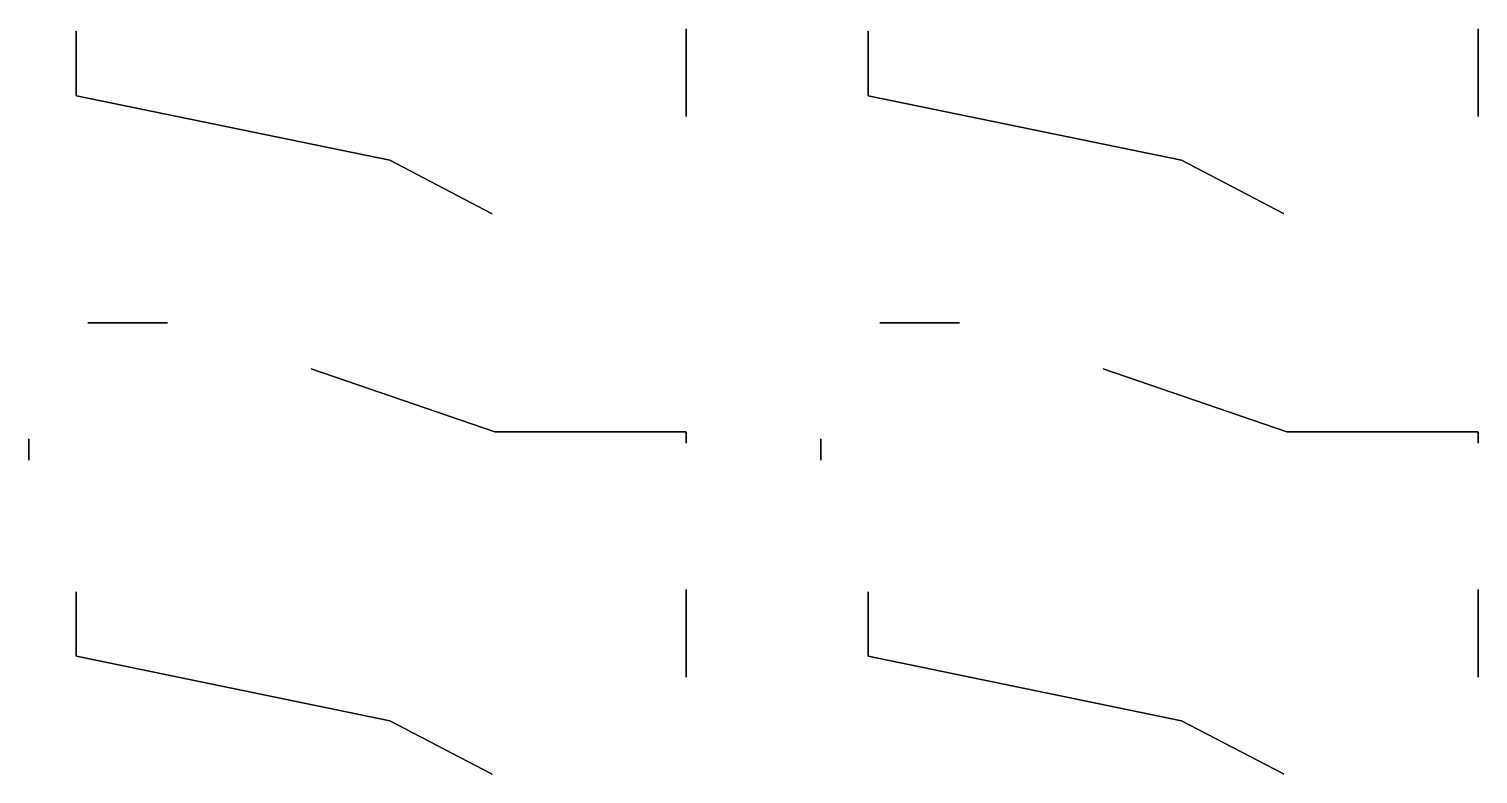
# Model space of a CAD drawing. Header units: millimetres. Extents: x -7.3 to 6.6, y -8.8 to 9.5.
# Drawn here: x -7.25 to -0.62, y 2.25 to 5.66 of the extents above; entities that cross this region are included whole.
import ezdxf

# ---------------------------------------------------------------- set-up
doc = ezdxf.new("R2010")
doc.units = ezdxf.units.MM
for name, color, linetype in [('000_rigid', 7, 'Continuous'), ('001_adhesive', 7, 'Continuous'), ('002_rigid', 7, 'Continuous'), ('003_adhesive', 7, 'Continuous'), ('004_flexible', 7, 'Continuous'), ('005_adhesive', 7, 'Continuous'), ('006_rigid', 7, 'Continuous'), ('007_adhesive', 7, 'Continuous'), ('008_rigid', 7, 'Continuous')]:
    doc.layers.add(name, color=color, linetype=linetype)

msp = doc.modelspace()

# ---------------------------------------------------------------- linework, layer by layer
at = {"layer": '000_rigid'}
for points in [[(-5.13, 4.817), (-5.132, 4.817), (-5.132, 4.817), (-5.1327, 4.8172), (-5.1327, 4.8172), (-5.5983, 5.061), (-5.5986, 5.0611), (-7.0329, 5.3565), (-7.0329, 5.3565), (-7.0329, 5.3565), (-7.034, 5.3579), (-7.034, 5.3579), (-7.034, 5.3579), (-7.034, 5.6518), (-7.034, 5.6518), (-7.034, 5.511), (-7.034, 5.3579), (-7.0329, 5.3565), (-5.5986, 5.0611), (-5.5983, 5.061), (-5.1327, 4.8172), (-5.132, 4.817), (-5.13, 4.8171)], [(-4.2415, 5.6623), (-4.2415, 5.2614), (-4.2415, 5.2614), (-4.2415, 5.3066), (-4.2415, 5.511), (-4.2415, 5.6623)], [(-1.505, 4.817), (-1.507, 4.817), (-1.507, 4.817), (-1.5077, 4.8172), (-1.5077, 4.8172), (-1.9733, 5.061), (-1.9736, 5.0611), (-3.4078, 5.3565), (-3.4078, 5.3565), (-3.4078, 5.3565), (-3.409, 5.3579), (-3.409, 5.3579), (-3.409, 5.3579), (-3.409, 5.6518), (-3.409, 5.6518), (-3.409, 5.511), (-3.409, 5.3579), (-3.4078, 5.3565), (-1.9736, 5.0611), (-1.9733, 5.061), (-1.5077, 4.8172), (-1.507, 4.817), (-1.505, 4.8171)], [(-0.6165, 5.6623), (-0.6165, 5.5474), (-0.6165, 5.511), (-0.6165, 5.2614), (-0.6165, 5.2614), (-0.6165, 5.3066), (-0.6165, 5.511), (-0.6165, 5.5474), (-0.6165, 5.6623)], [(-6.9803, 4.3171), (-6.6154, 4.3171), (-6.6154, 4.317), (-6.9803, 4.317)], [(-3.3553, 4.3171), (-2.9903, 4.3171), (-2.9903, 4.317), (-3.3553, 4.317)], [(-5.9575, 4.1053), (-5.1167, 3.8169), (-5.1163, 3.8169), (-4.2429, 3.8169), (-4.2429, 3.8169), (-4.2429, 3.8169), (-4.2415, 3.8154), (-4.2415, 3.8154), (-4.2415, 3.8154), (-4.2415, 3.7646), (-4.2415, 3.7646), (-4.2415, 3.8154), (-4.2429, 3.8168), (-5.1163, 3.8168), (-5.1167, 3.8169), (-5.9575, 4.1053)], [(-2.3325, 4.1053), (-1.4916, 3.8169), (-1.4913, 3.8169), (-0.6179, 3.8169), (-0.6179, 3.8169), (-0.6179, 3.8169), (-0.6165, 3.8154), (-0.6165, 3.8154), (-0.6165, 3.8154), (-0.6165, 3.7646), (-0.6165, 3.7646), (-0.6165, 3.8154), (-0.6179, 3.8168), (-1.4913, 3.8168), (-1.4916, 3.8169), (-2.3325, 4.1053)], [(-7.25, 3.6875), (-7.25, 3.7852), (-7.25, 3.7852), (-7.25, 3.6875)], [(-3.625, 3.6875), (-3.625, 3.7852), (-3.625, 3.7852), (-3.625, 3.6875)], [(-5.13, 2.25), (-5.132, 2.25), (-5.132, 2.25), (-5.1327, 2.2502), (-5.1327, 2.2502), (-5.5983, 2.494), (-5.5986, 2.4941), (-7.0329, 2.7894), (-7.0329, 2.7894), (-7.0329, 2.7894), (-7.034, 2.7908), (-7.034, 2.7908), (-7.034, 2.7909), (-7.034, 3.0847), (-7.034, 3.0847), (-7.034, 2.944), (-7.034, 2.7909), (-7.0329, 2.7894), (-5.5986, 2.4941), (-5.5983, 2.494), (-5.1327, 2.2502), (-5.132, 2.25), (-5.13, 2.25)], [(-4.2415, 3.0952), (-4.2415, 2.6943), (-4.2415, 2.6943), (-4.2415, 2.7396), (-4.2415, 2.944), (-4.2415, 3.0952)], [(-1.505, 2.25), (-1.507, 2.25), (-1.507, 2.25), (-1.5077, 2.2502), (-1.5077, 2.2502), (-1.9733, 2.494), (-1.9736, 2.4941), (-3.4078, 2.7894), (-3.4078, 2.7894), (-3.4078, 2.7894), (-3.409, 2.7908), (-3.409, 2.7908), (-3.409, 2.7909), (-3.409, 3.0847), (-3.409, 3.0847), (-3.409, 2.944), (-3.409, 2.7909), (-3.4078, 2.7894), (-1.9736, 2.4941), (-1.9733, 2.494), (-1.5077, 2.2502), (-1.507, 2.25), (-1.505, 2.25)], [(-0.6165, 3.0952), (-0.6165, 2.9803), (-0.6165, 2.944), (-0.6165, 2.6943), (-0.6165, 2.6943), (-0.6165, 2.7396), (-0.6165, 2.944), (-0.6165, 2.9803), (-0.6165, 3.0952)]]:
    msp.add_lwpolyline(points, close=True, dxfattribs=at)
at = {"layer": '001_adhesive'}
for points in [[(-5.13, 4.817), (-5.132, 4.817), (-5.132, 4.817), (-5.1327, 4.8172), (-5.1327, 4.8172), (-5.5983, 5.061), (-5.5986, 5.0611), (-7.0329, 5.3565), (-7.0329, 5.3565), (-7.0329, 5.3565), (-7.034, 5.3579), (-7.034, 5.3579), (-7.034, 5.3579), (-7.034, 5.6518), (-7.034, 5.6518), (-7.034, 5.511), (-7.034, 5.3579), (-7.0329, 5.3565), (-5.5986, 5.0611), (-5.5983, 5.061), (-5.1327, 4.8172), (-5.132, 4.817), (-5.13, 4.8171)], [(-4.2415, 5.6623), (-4.2415, 5.2614), (-4.2415, 5.2614), (-4.2415, 5.3066), (-4.2415, 5.511), (-4.2415, 5.6623)], [(-1.505, 4.817), (-1.507, 4.817), (-1.507, 4.817), (-1.5077, 4.8172), (-1.5077, 4.8172), (-1.9733, 5.061), (-1.9736, 5.0611), (-3.4078, 5.3565), (-3.4078, 5.3565), (-3.4078, 5.3565), (-3.409, 5.3579), (-3.409, 5.3579), (-3.409, 5.3579), (-3.409, 5.6518), (-3.409, 5.6518), (-3.409, 5.511), (-3.409, 5.3579), (-3.4078, 5.3565), (-1.9736, 5.0611), (-1.9733, 5.061), (-1.5077, 4.8172), (-1.507, 4.817), (-1.505, 4.8171)], [(-0.6165, 5.6623), (-0.6165, 5.5474), (-0.6165, 5.511), (-0.6165, 5.2614), (-0.6165, 5.2614), (-0.6165, 5.3066), (-0.6165, 5.511), (-0.6165, 5.5474), (-0.6165, 5.6623)], [(-6.9803, 4.3171), (-6.6154, 4.3171), (-6.6154, 4.317), (-6.9803, 4.317)], [(-3.3553, 4.3171), (-2.9903, 4.3171), (-2.9903, 4.317), (-3.3553, 4.317)], [(-5.9575, 4.1053), (-5.1167, 3.8169), (-5.1163, 3.8169), (-4.2429, 3.8169), (-4.2429, 3.8169), (-4.2429, 3.8169), (-4.2415, 3.8154), (-4.2415, 3.8154), (-4.2415, 3.8154), (-4.2415, 3.7646), (-4.2415, 3.7646), (-4.2415, 3.8154), (-4.2429, 3.8168), (-5.1163, 3.8168), (-5.1167, 3.8169), (-5.9575, 4.1053)], [(-2.3325, 4.1053), (-1.4916, 3.8169), (-1.4913, 3.8169), (-0.6179, 3.8169), (-0.6179, 3.8169), (-0.6179, 3.8169), (-0.6165, 3.8154), (-0.6165, 3.8154), (-0.6165, 3.8154), (-0.6165, 3.7646), (-0.6165, 3.7646), (-0.6165, 3.8154), (-0.6179, 3.8168), (-1.4913, 3.8168), (-1.4916, 3.8169), (-2.3325, 4.1053)], [(-7.25, 3.6875), (-7.25, 3.7852), (-7.25, 3.7852), (-7.25, 3.6875)], [(-3.625, 3.6875), (-3.625, 3.7852), (-3.625, 3.7852), (-3.625, 3.6875)], [(-5.13, 2.25), (-5.132, 2.25), (-5.132, 2.25), (-5.1327, 2.2502), (-5.1327, 2.2502), (-5.5983, 2.494), (-5.5986, 2.4941), (-7.0329, 2.7894), (-7.0329, 2.7894), (-7.0329, 2.7894), (-7.034, 2.7908), (-7.034, 2.7908), (-7.034, 2.7909), (-7.034, 3.0847), (-7.034, 3.0847), (-7.034, 2.944), (-7.034, 2.7909), (-7.0329, 2.7894), (-5.5986, 2.4941), (-5.5983, 2.494), (-5.1327, 2.2502), (-5.132, 2.25), (-5.13, 2.25)], [(-4.2415, 3.0952), (-4.2415, 2.6943), (-4.2415, 2.6943), (-4.2415, 2.7396), (-4.2415, 2.944), (-4.2415, 3.0952)], [(-1.505, 2.25), (-1.507, 2.25), (-1.507, 2.25), (-1.5077, 2.2502), (-1.5077, 2.2502), (-1.9733, 2.494), (-1.9736, 2.4941), (-3.4078, 2.7894), (-3.4078, 2.7894), (-3.4078, 2.7894), (-3.409, 2.7908), (-3.409, 2.7908), (-3.409, 2.7909), (-3.409, 3.0847), (-3.409, 3.0847), (-3.409, 2.944), (-3.409, 2.7909), (-3.4078, 2.7894), (-1.9736, 2.4941), (-1.9733, 2.494), (-1.5077, 2.2502), (-1.507, 2.25), (-1.505, 2.25)], [(-0.6165, 3.0952), (-0.6165, 2.9803), (-0.6165, 2.944), (-0.6165, 2.6943), (-0.6165, 2.6943), (-0.6165, 2.7396), (-0.6165, 2.944), (-0.6165, 2.9803), (-0.6165, 3.0952)]]:
    msp.add_lwpolyline(points, close=True, dxfattribs=at)
at = {"layer": '002_rigid'}
for points in [[(-5.13, 4.817), (-5.132, 4.817), (-5.132, 4.817), (-5.1327, 4.8172), (-5.1327, 4.8172), (-5.5983, 5.061), (-5.5986, 5.0611), (-7.0329, 5.3565), (-7.0329, 5.3565), (-7.0329, 5.3565), (-7.034, 5.3579), (-7.034, 5.3579), (-7.034, 5.3579), (-7.034, 5.6518), (-7.034, 5.6518), (-7.034, 5.511), (-7.034, 5.3579), (-7.0329, 5.3565), (-5.5986, 5.0611), (-5.5983, 5.061), (-5.1327, 4.8172), (-5.132, 4.817), (-5.13, 4.8171)], [(-4.2415, 5.6623), (-4.2415, 5.2614), (-4.2415, 5.2614), (-4.2415, 5.3066), (-4.2415, 5.511), (-4.2415, 5.6623)], [(-1.505, 4.817), (-1.507, 4.817), (-1.507, 4.817), (-1.5077, 4.8172), (-1.5077, 4.8172), (-1.9733, 5.061), (-1.9736, 5.0611), (-3.4078, 5.3565), (-3.4078, 5.3565), (-3.4078, 5.3565), (-3.409, 5.3579), (-3.409, 5.3579), (-3.409, 5.3579), (-3.409, 5.6518), (-3.409, 5.6518), (-3.409, 5.511), (-3.409, 5.3579), (-3.4078, 5.3565), (-1.9736, 5.0611), (-1.9733, 5.061), (-1.5077, 4.8172), (-1.507, 4.817), (-1.505, 4.8171)], [(-0.6165, 5.6623), (-0.6165, 5.5474), (-0.6165, 5.511), (-0.6165, 5.2614), (-0.6165, 5.2614), (-0.6165, 5.3066), (-0.6165, 5.511), (-0.6165, 5.5474), (-0.6165, 5.6623)], [(-6.9803, 4.3171), (-6.6154, 4.3171), (-6.6154, 4.317), (-6.9803, 4.317)], [(-3.3553, 4.3171), (-2.9903, 4.3171), (-2.9903, 4.317), (-3.3553, 4.317)], [(-5.9575, 4.1053), (-5.1167, 3.8169), (-5.1163, 3.8169), (-4.2429, 3.8169), (-4.2429, 3.8169), (-4.2429, 3.8169), (-4.2415, 3.8154), (-4.2415, 3.8154), (-4.2415, 3.8154), (-4.2415, 3.7646), (-4.2415, 3.7646), (-4.2415, 3.8154), (-4.2429, 3.8168), (-5.1163, 3.8168), (-5.1167, 3.8169), (-5.9575, 4.1053)], [(-2.3325, 4.1053), (-1.4916, 3.8169), (-1.4913, 3.8169), (-0.6179, 3.8169), (-0.6179, 3.8169), (-0.6179, 3.8169), (-0.6165, 3.8154), (-0.6165, 3.8154), (-0.6165, 3.8154), (-0.6165, 3.7646), (-0.6165, 3.7646), (-0.6165, 3.8154), (-0.6179, 3.8168), (-1.4913, 3.8168), (-1.4916, 3.8169), (-2.3325, 4.1053)], [(-7.25, 3.6875), (-7.25, 3.7852), (-7.25, 3.7852), (-7.25, 3.6875)], [(-3.625, 3.6875), (-3.625, 3.7852), (-3.625, 3.7852), (-3.625, 3.6875)], [(-5.13, 2.25), (-5.132, 2.25), (-5.132, 2.25), (-5.1327, 2.2502), (-5.1327, 2.2502), (-5.5983, 2.494), (-5.5986, 2.4941), (-7.0329, 2.7894), (-7.0329, 2.7894), (-7.0329, 2.7894), (-7.034, 2.7908), (-7.034, 2.7908), (-7.034, 2.7909), (-7.034, 3.0847), (-7.034, 3.0847), (-7.034, 2.944), (-7.034, 2.7909), (-7.0329, 2.7894), (-5.5986, 2.4941), (-5.5983, 2.494), (-5.1327, 2.2502), (-5.132, 2.25), (-5.13, 2.25)], [(-4.2415, 3.0952), (-4.2415, 2.6943), (-4.2415, 2.6943), (-4.2415, 2.7396), (-4.2415, 2.944), (-4.2415, 3.0952)], [(-1.505, 2.25), (-1.507, 2.25), (-1.507, 2.25), (-1.5077, 2.2502), (-1.5077, 2.2502), (-1.9733, 2.494), (-1.9736, 2.4941), (-3.4078, 2.7894), (-3.4078, 2.7894), (-3.4078, 2.7894), (-3.409, 2.7908), (-3.409, 2.7908), (-3.409, 2.7909), (-3.409, 3.0847), (-3.409, 3.0847), (-3.409, 2.944), (-3.409, 2.7909), (-3.4078, 2.7894), (-1.9736, 2.4941), (-1.9733, 2.494), (-1.5077, 2.2502), (-1.507, 2.25), (-1.505, 2.25)], [(-0.6165, 3.0952), (-0.6165, 2.9803), (-0.6165, 2.944), (-0.6165, 2.6943), (-0.6165, 2.6943), (-0.6165, 2.7396), (-0.6165, 2.944), (-0.6165, 2.9803), (-0.6165, 3.0952)]]:
    msp.add_lwpolyline(points, close=True, dxfattribs=at)
at = {"layer": '003_adhesive'}
for points in [[(-5.13, 4.817), (-5.132, 4.817), (-5.132, 4.817), (-5.1327, 4.8172), (-5.1327, 4.8172), (-5.5983, 5.061), (-5.5986, 5.0611), (-7.0329, 5.3565), (-7.0329, 5.3565), (-7.0329, 5.3565), (-7.034, 5.3579), (-7.034, 5.3579), (-7.034, 5.3579), (-7.034, 5.6518), (-7.034, 5.6518), (-7.034, 5.511), (-7.034, 5.3579), (-7.0329, 5.3565), (-5.5986, 5.0611), (-5.5983, 5.061), (-5.1327, 4.8172), (-5.132, 4.817), (-5.13, 4.8171)], [(-4.2415, 5.6623), (-4.2415, 5.2614), (-4.2415, 5.2614), (-4.2415, 5.3066), (-4.2415, 5.511), (-4.2415, 5.6623)], [(-1.505, 4.817), (-1.507, 4.817), (-1.507, 4.817), (-1.5077, 4.8172), (-1.5077, 4.8172), (-1.9733, 5.061), (-1.9736, 5.0611), (-3.4078, 5.3565), (-3.4078, 5.3565), (-3.4078, 5.3565), (-3.409, 5.3579), (-3.409, 5.3579), (-3.409, 5.3579), (-3.409, 5.6518), (-3.409, 5.6518), (-3.409, 5.511), (-3.409, 5.3579), (-3.4078, 5.3565), (-1.9736, 5.0611), (-1.9733, 5.061), (-1.5077, 4.8172), (-1.507, 4.817), (-1.505, 4.8171)], [(-0.6165, 5.6623), (-0.6165, 5.5474), (-0.6165, 5.511), (-0.6165, 5.2614), (-0.6165, 5.2614), (-0.6165, 5.3066), (-0.6165, 5.511), (-0.6165, 5.5474), (-0.6165, 5.6623)], [(-6.9803, 4.3171), (-6.6154, 4.3171), (-6.6154, 4.317), (-6.9803, 4.317)], [(-3.3553, 4.3171), (-2.9903, 4.3171), (-2.9903, 4.317), (-3.3553, 4.317)], [(-5.9575, 4.1053), (-5.1167, 3.8169), (-5.1163, 3.8169), (-4.2429, 3.8169), (-4.2429, 3.8169), (-4.2429, 3.8169), (-4.2415, 3.8154), (-4.2415, 3.8154), (-4.2415, 3.8154), (-4.2415, 3.7646), (-4.2415, 3.7646), (-4.2415, 3.8154), (-4.2429, 3.8168), (-5.1163, 3.8168), (-5.1167, 3.8169), (-5.9575, 4.1053)], [(-2.3325, 4.1053), (-1.4916, 3.8169), (-1.4913, 3.8169), (-0.6179, 3.8169), (-0.6179, 3.8169), (-0.6179, 3.8169), (-0.6165, 3.8154), (-0.6165, 3.8154), (-0.6165, 3.8154), (-0.6165, 3.7646), (-0.6165, 3.7646), (-0.6165, 3.8154), (-0.6179, 3.8168), (-1.4913, 3.8168), (-1.4916, 3.8169), (-2.3325, 4.1053)], [(-7.25, 3.6875), (-7.25, 3.7852), (-7.25, 3.7852), (-7.25, 3.6875)], [(-3.625, 3.6875), (-3.625, 3.7852), (-3.625, 3.7852), (-3.625, 3.6875)], [(-5.13, 2.25), (-5.132, 2.25), (-5.132, 2.25), (-5.1327, 2.2502), (-5.1327, 2.2502), (-5.5983, 2.494), (-5.5986, 2.4941), (-7.0329, 2.7894), (-7.0329, 2.7894), (-7.0329, 2.7894), (-7.034, 2.7908), (-7.034, 2.7908), (-7.034, 2.7909), (-7.034, 3.0847), (-7.034, 3.0847), (-7.034, 2.944), (-7.034, 2.7909), (-7.0329, 2.7894), (-5.5986, 2.4941), (-5.5983, 2.494), (-5.1327, 2.2502), (-5.132, 2.25), (-5.13, 2.25)], [(-4.2415, 3.0952), (-4.2415, 2.6943), (-4.2415, 2.6943), (-4.2415, 2.7396), (-4.2415, 2.944), (-4.2415, 3.0952)], [(-1.505, 2.25), (-1.507, 2.25), (-1.507, 2.25), (-1.5077, 2.2502), (-1.5077, 2.2502), (-1.9733, 2.494), (-1.9736, 2.4941), (-3.4078, 2.7894), (-3.4078, 2.7894), (-3.4078, 2.7894), (-3.409, 2.7908), (-3.409, 2.7908), (-3.409, 2.7909), (-3.409, 3.0847), (-3.409, 3.0847), (-3.409, 2.944), (-3.409, 2.7909), (-3.4078, 2.7894), (-1.9736, 2.4941), (-1.9733, 2.494), (-1.5077, 2.2502), (-1.507, 2.25), (-1.505, 2.25)], [(-0.6165, 3.0952), (-0.6165, 2.9803), (-0.6165, 2.944), (-0.6165, 2.6943), (-0.6165, 2.6943), (-0.6165, 2.7396), (-0.6165, 2.944), (-0.6165, 2.9803), (-0.6165, 3.0952)]]:
    msp.add_lwpolyline(points, close=True, dxfattribs=at)
at = {"layer": '004_flexible'}
for points in [[(-5.13, 4.817), (-5.132, 4.817), (-5.132, 4.817), (-5.1327, 4.8172), (-5.1327, 4.8172), (-5.5983, 5.061), (-5.5986, 5.0611), (-7.0329, 5.3565), (-7.0329, 5.3565), (-7.0329, 5.3565), (-7.034, 5.3579), (-7.034, 5.3579), (-7.034, 5.3579), (-7.034, 5.6518), (-7.034, 5.6518), (-7.034, 5.511), (-7.034, 5.3579), (-7.0329, 5.3565), (-5.5986, 5.0611), (-5.5983, 5.061), (-5.1327, 4.8172), (-5.132, 4.817), (-5.13, 4.8171)], [(-4.2415, 5.6623), (-4.2415, 5.2614), (-4.2415, 5.2614), (-4.2415, 5.3066), (-4.2415, 5.511), (-4.2415, 5.6623)], [(-1.505, 4.817), (-1.507, 4.817), (-1.507, 4.817), (-1.5077, 4.8172), (-1.5077, 4.8172), (-1.9733, 5.061), (-1.9736, 5.0611), (-3.4078, 5.3565), (-3.4078, 5.3565), (-3.4078, 5.3565), (-3.409, 5.3579), (-3.409, 5.3579), (-3.409, 5.3579), (-3.409, 5.6518), (-3.409, 5.6518), (-3.409, 5.511), (-3.409, 5.3579), (-3.4078, 5.3565), (-1.9736, 5.0611), (-1.9733, 5.061), (-1.5077, 4.8172), (-1.507, 4.817), (-1.505, 4.8171)], [(-0.6165, 5.6623), (-0.6165, 5.5474), (-0.6165, 5.511), (-0.6165, 5.2614), (-0.6165, 5.2614), (-0.6165, 5.3066), (-0.6165, 5.511), (-0.6165, 5.5474), (-0.6165, 5.6623)], [(-6.9803, 4.3171), (-6.6154, 4.3171), (-6.6154, 4.317), (-6.9803, 4.317)], [(-3.3553, 4.3171), (-2.9903, 4.3171), (-2.9903, 4.317), (-3.3553, 4.317)], [(-5.9575, 4.1053), (-5.1167, 3.8169), (-5.1163, 3.8169), (-4.2429, 3.8169), (-4.2429, 3.8169), (-4.2429, 3.8169), (-4.2415, 3.8154), (-4.2415, 3.8154), (-4.2415, 3.8154), (-4.2415, 3.7646), (-4.2415, 3.7646), (-4.2415, 3.8154), (-4.2429, 3.8168), (-5.1163, 3.8168), (-5.1167, 3.8169), (-5.9575, 4.1053)], [(-2.3325, 4.1053), (-1.4916, 3.8169), (-1.4913, 3.8169), (-0.6179, 3.8169), (-0.6179, 3.8169), (-0.6179, 3.8169), (-0.6165, 3.8154), (-0.6165, 3.8154), (-0.6165, 3.8154), (-0.6165, 3.7646), (-0.6165, 3.7646), (-0.6165, 3.8154), (-0.6179, 3.8168), (-1.4913, 3.8168), (-1.4916, 3.8169), (-2.3325, 4.1053)], [(-7.25, 3.6875), (-7.25, 3.7852), (-7.25, 3.7852), (-7.25, 3.6875)], [(-3.625, 3.6875), (-3.625, 3.7852), (-3.625, 3.7852), (-3.625, 3.6875)], [(-5.13, 2.25), (-5.132, 2.25), (-5.132, 2.25), (-5.1327, 2.2502), (-5.1327, 2.2502), (-5.5983, 2.494), (-5.5986, 2.4941), (-7.0329, 2.7894), (-7.0329, 2.7894), (-7.0329, 2.7894), (-7.034, 2.7908), (-7.034, 2.7908), (-7.034, 2.7909), (-7.034, 3.0847), (-7.034, 3.0847), (-7.034, 2.944), (-7.034, 2.7909), (-7.0329, 2.7894), (-5.5986, 2.4941), (-5.5983, 2.494), (-5.1327, 2.2502), (-5.132, 2.25), (-5.13, 2.25)], [(-4.2415, 3.0952), (-4.2415, 2.6943), (-4.2415, 2.6943), (-4.2415, 2.7396), (-4.2415, 2.944), (-4.2415, 3.0952)], [(-1.505, 2.25), (-1.507, 2.25), (-1.507, 2.25), (-1.5077, 2.2502), (-1.5077, 2.2502), (-1.9733, 2.494), (-1.9736, 2.4941), (-3.4078, 2.7894), (-3.4078, 2.7894), (-3.4078, 2.7894), (-3.409, 2.7908), (-3.409, 2.7908), (-3.409, 2.7909), (-3.409, 3.0847), (-3.409, 3.0847), (-3.409, 2.944), (-3.409, 2.7909), (-3.4078, 2.7894), (-1.9736, 2.4941), (-1.9733, 2.494), (-1.5077, 2.2502), (-1.507, 2.25), (-1.505, 2.25)], [(-0.6165, 3.0952), (-0.6165, 2.9803), (-0.6165, 2.944), (-0.6165, 2.6943), (-0.6165, 2.6943), (-0.6165, 2.7396), (-0.6165, 2.944), (-0.6165, 2.9803), (-0.6165, 3.0952)]]:
    msp.add_lwpolyline(points, close=True, dxfattribs=at)
at = {"layer": '005_adhesive'}
for points in [[(-5.13, 4.817), (-5.132, 4.817), (-5.132, 4.817), (-5.1327, 4.8172), (-5.1327, 4.8172), (-5.5983, 5.061), (-5.5986, 5.0611), (-7.0329, 5.3565), (-7.0329, 5.3565), (-7.0329, 5.3565), (-7.034, 5.3579), (-7.034, 5.3579), (-7.034, 5.3579), (-7.034, 5.6518), (-7.034, 5.6518), (-7.034, 5.511), (-7.034, 5.3579), (-7.0329, 5.3565), (-5.5986, 5.0611), (-5.5983, 5.061), (-5.1327, 4.8172), (-5.132, 4.817), (-5.13, 4.8171)], [(-4.2415, 5.6623), (-4.2415, 5.2614), (-4.2415, 5.2614), (-4.2415, 5.3066), (-4.2415, 5.511), (-4.2415, 5.6623)], [(-1.505, 4.817), (-1.507, 4.817), (-1.507, 4.817), (-1.5077, 4.8172), (-1.5077, 4.8172), (-1.9733, 5.061), (-1.9736, 5.0611), (-3.4078, 5.3565), (-3.4078, 5.3565), (-3.4078, 5.3565), (-3.409, 5.3579), (-3.409, 5.3579), (-3.409, 5.3579), (-3.409, 5.6518), (-3.409, 5.6518), (-3.409, 5.511), (-3.409, 5.3579), (-3.4078, 5.3565), (-1.9736, 5.0611), (-1.9733, 5.061), (-1.5077, 4.8172), (-1.507, 4.817), (-1.505, 4.8171)], [(-0.6165, 5.6623), (-0.6165, 5.5474), (-0.6165, 5.511), (-0.6165, 5.2614), (-0.6165, 5.2614), (-0.6165, 5.3066), (-0.6165, 5.511), (-0.6165, 5.5474), (-0.6165, 5.6623)], [(-6.9803, 4.3171), (-6.6154, 4.3171), (-6.6154, 4.317), (-6.9803, 4.317)], [(-3.3553, 4.3171), (-2.9903, 4.3171), (-2.9903, 4.317), (-3.3553, 4.317)], [(-5.9575, 4.1053), (-5.1167, 3.8169), (-5.1163, 3.8169), (-4.2429, 3.8169), (-4.2429, 3.8169), (-4.2429, 3.8169), (-4.2415, 3.8154), (-4.2415, 3.8154), (-4.2415, 3.8154), (-4.2415, 3.7646), (-4.2415, 3.7646), (-4.2415, 3.8154), (-4.2429, 3.8168), (-5.1163, 3.8168), (-5.1167, 3.8169), (-5.9575, 4.1053)], [(-2.3325, 4.1053), (-1.4916, 3.8169), (-1.4913, 3.8169), (-0.6179, 3.8169), (-0.6179, 3.8169), (-0.6179, 3.8169), (-0.6165, 3.8154), (-0.6165, 3.8154), (-0.6165, 3.8154), (-0.6165, 3.7646), (-0.6165, 3.7646), (-0.6165, 3.8154), (-0.6179, 3.8168), (-1.4913, 3.8168), (-1.4916, 3.8169), (-2.3325, 4.1053)], [(-7.25, 3.6875), (-7.25, 3.7852), (-7.25, 3.7852), (-7.25, 3.6875)], [(-3.625, 3.6875), (-3.625, 3.7852), (-3.625, 3.7852), (-3.625, 3.6875)], [(-5.13, 2.25), (-5.132, 2.25), (-5.132, 2.25), (-5.1327, 2.2502), (-5.1327, 2.2502), (-5.5983, 2.494), (-5.5986, 2.4941), (-7.0329, 2.7894), (-7.0329, 2.7894), (-7.0329, 2.7894), (-7.034, 2.7908), (-7.034, 2.7908), (-7.034, 2.7909), (-7.034, 3.0847), (-7.034, 3.0847), (-7.034, 2.944), (-7.034, 2.7909), (-7.0329, 2.7894), (-5.5986, 2.4941), (-5.5983, 2.494), (-5.1327, 2.2502), (-5.132, 2.25), (-5.13, 2.25)], [(-4.2415, 3.0952), (-4.2415, 2.6943), (-4.2415, 2.6943), (-4.2415, 2.7396), (-4.2415, 2.944), (-4.2415, 3.0952)], [(-1.505, 2.25), (-1.507, 2.25), (-1.507, 2.25), (-1.5077, 2.2502), (-1.5077, 2.2502), (-1.9733, 2.494), (-1.9736, 2.4941), (-3.4078, 2.7894), (-3.4078, 2.7894), (-3.4078, 2.7894), (-3.409, 2.7908), (-3.409, 2.7908), (-3.409, 2.7909), (-3.409, 3.0847), (-3.409, 3.0847), (-3.409, 2.944), (-3.409, 2.7909), (-3.4078, 2.7894), (-1.9736, 2.4941), (-1.9733, 2.494), (-1.5077, 2.2502), (-1.507, 2.25), (-1.505, 2.25)], [(-0.6165, 3.0952), (-0.6165, 2.9803), (-0.6165, 2.944), (-0.6165, 2.6943), (-0.6165, 2.6943), (-0.6165, 2.7396), (-0.6165, 2.944), (-0.6165, 2.9803), (-0.6165, 3.0952)]]:
    msp.add_lwpolyline(points, close=True, dxfattribs=at)
at = {"layer": '006_rigid'}
for points in [[(-5.13, 4.817), (-5.132, 4.817), (-5.132, 4.817), (-5.1327, 4.8172), (-5.1327, 4.8172), (-5.5983, 5.061), (-5.5986, 5.0611), (-7.0329, 5.3565), (-7.0329, 5.3565), (-7.0329, 5.3565), (-7.034, 5.3579), (-7.034, 5.3579), (-7.034, 5.3579), (-7.034, 5.6518), (-7.034, 5.6518), (-7.034, 5.511), (-7.034, 5.3579), (-7.0329, 5.3565), (-5.5986, 5.0611), (-5.5983, 5.061), (-5.1327, 4.8172), (-5.132, 4.817), (-5.13, 4.8171)], [(-4.2415, 5.6623), (-4.2415, 5.2614), (-4.2415, 5.2614), (-4.2415, 5.3066), (-4.2415, 5.511), (-4.2415, 5.6623)], [(-1.505, 4.817), (-1.507, 4.817), (-1.507, 4.817), (-1.5077, 4.8172), (-1.5077, 4.8172), (-1.9733, 5.061), (-1.9736, 5.0611), (-3.4078, 5.3565), (-3.4078, 5.3565), (-3.4078, 5.3565), (-3.409, 5.3579), (-3.409, 5.3579), (-3.409, 5.3579), (-3.409, 5.6518), (-3.409, 5.6518), (-3.409, 5.511), (-3.409, 5.3579), (-3.4078, 5.3565), (-1.9736, 5.0611), (-1.9733, 5.061), (-1.5077, 4.8172), (-1.507, 4.817), (-1.505, 4.8171)], [(-0.6165, 5.6623), (-0.6165, 5.5474), (-0.6165, 5.511), (-0.6165, 5.2614), (-0.6165, 5.2614), (-0.6165, 5.3066), (-0.6165, 5.511), (-0.6165, 5.5474), (-0.6165, 5.6623)], [(-6.9803, 4.3171), (-6.6154, 4.3171), (-6.6154, 4.317), (-6.9803, 4.317)], [(-3.3553, 4.3171), (-2.9903, 4.3171), (-2.9903, 4.317), (-3.3553, 4.317)], [(-5.9575, 4.1053), (-5.1167, 3.8169), (-5.1163, 3.8169), (-4.2429, 3.8169), (-4.2429, 3.8169), (-4.2429, 3.8169), (-4.2415, 3.8154), (-4.2415, 3.8154), (-4.2415, 3.8154), (-4.2415, 3.7646), (-4.2415, 3.7646), (-4.2415, 3.8154), (-4.2429, 3.8168), (-5.1163, 3.8168), (-5.1167, 3.8169), (-5.9575, 4.1053)], [(-2.3325, 4.1053), (-1.4916, 3.8169), (-1.4913, 3.8169), (-0.6179, 3.8169), (-0.6179, 3.8169), (-0.6179, 3.8169), (-0.6165, 3.8154), (-0.6165, 3.8154), (-0.6165, 3.8154), (-0.6165, 3.7646), (-0.6165, 3.7646), (-0.6165, 3.8154), (-0.6179, 3.8168), (-1.4913, 3.8168), (-1.4916, 3.8169), (-2.3325, 4.1053)], [(-7.25, 3.6875), (-7.25, 3.7852), (-7.25, 3.7852), (-7.25, 3.6875)], [(-3.625, 3.6875), (-3.625, 3.7852), (-3.625, 3.7852), (-3.625, 3.6875)], [(-5.13, 2.25), (-5.132, 2.25), (-5.132, 2.25), (-5.1327, 2.2502), (-5.1327, 2.2502), (-5.5983, 2.494), (-5.5986, 2.4941), (-7.0329, 2.7894), (-7.0329, 2.7894), (-7.0329, 2.7894), (-7.034, 2.7908), (-7.034, 2.7908), (-7.034, 2.7909), (-7.034, 3.0847), (-7.034, 3.0847), (-7.034, 2.944), (-7.034, 2.7909), (-7.0329, 2.7894), (-5.5986, 2.4941), (-5.5983, 2.494), (-5.1327, 2.2502), (-5.132, 2.25), (-5.13, 2.25)], [(-4.2415, 3.0952), (-4.2415, 2.6943), (-4.2415, 2.6943), (-4.2415, 2.7396), (-4.2415, 2.944), (-4.2415, 3.0952)], [(-1.505, 2.25), (-1.507, 2.25), (-1.507, 2.25), (-1.5077, 2.2502), (-1.5077, 2.2502), (-1.9733, 2.494), (-1.9736, 2.4941), (-3.4078, 2.7894), (-3.4078, 2.7894), (-3.4078, 2.7894), (-3.409, 2.7908), (-3.409, 2.7908), (-3.409, 2.7909), (-3.409, 3.0847), (-3.409, 3.0847), (-3.409, 2.944), (-3.409, 2.7909), (-3.4078, 2.7894), (-1.9736, 2.4941), (-1.9733, 2.494), (-1.5077, 2.2502), (-1.507, 2.25), (-1.505, 2.25)], [(-0.6165, 3.0952), (-0.6165, 2.9803), (-0.6165, 2.944), (-0.6165, 2.6943), (-0.6165, 2.6943), (-0.6165, 2.7396), (-0.6165, 2.944), (-0.6165, 2.9803), (-0.6165, 3.0952)]]:
    msp.add_lwpolyline(points, close=True, dxfattribs=at)
at = {"layer": '007_adhesive'}
for points in [[(-5.13, 4.817), (-5.132, 4.817), (-5.132, 4.817), (-5.1327, 4.8172), (-5.1327, 4.8172), (-5.5983, 5.061), (-5.5986, 5.0611), (-7.0329, 5.3565), (-7.0329, 5.3565), (-7.0329, 5.3565), (-7.034, 5.3579), (-7.034, 5.3579), (-7.034, 5.3579), (-7.034, 5.6518), (-7.034, 5.6518), (-7.034, 5.511), (-7.034, 5.3579), (-7.0329, 5.3565), (-5.5986, 5.0611), (-5.5983, 5.061), (-5.1327, 4.8172), (-5.132, 4.817), (-5.13, 4.8171)], [(-4.2415, 5.6623), (-4.2415, 5.2614), (-4.2415, 5.2614), (-4.2415, 5.3066), (-4.2415, 5.511), (-4.2415, 5.6623)], [(-1.505, 4.817), (-1.507, 4.817), (-1.507, 4.817), (-1.5077, 4.8172), (-1.5077, 4.8172), (-1.9733, 5.061), (-1.9736, 5.0611), (-3.4078, 5.3565), (-3.4078, 5.3565), (-3.4078, 5.3565), (-3.409, 5.3579), (-3.409, 5.3579), (-3.409, 5.3579), (-3.409, 5.6518), (-3.409, 5.6518), (-3.409, 5.511), (-3.409, 5.3579), (-3.4078, 5.3565), (-1.9736, 5.0611), (-1.9733, 5.061), (-1.5077, 4.8172), (-1.507, 4.817), (-1.505, 4.8171)], [(-0.6165, 5.6623), (-0.6165, 5.5474), (-0.6165, 5.511), (-0.6165, 5.2614), (-0.6165, 5.2614), (-0.6165, 5.3066), (-0.6165, 5.511), (-0.6165, 5.5474), (-0.6165, 5.6623)], [(-6.9803, 4.3171), (-6.6154, 4.3171), (-6.6154, 4.317), (-6.9803, 4.317)], [(-3.3553, 4.3171), (-2.9903, 4.3171), (-2.9903, 4.317), (-3.3553, 4.317)], [(-5.9575, 4.1053), (-5.1167, 3.8169), (-5.1163, 3.8169), (-4.2429, 3.8169), (-4.2429, 3.8169), (-4.2429, 3.8169), (-4.2415, 3.8154), (-4.2415, 3.8154), (-4.2415, 3.8154), (-4.2415, 3.7646), (-4.2415, 3.7646), (-4.2415, 3.8154), (-4.2429, 3.8168), (-5.1163, 3.8168), (-5.1167, 3.8169), (-5.9575, 4.1053)], [(-2.3325, 4.1053), (-1.4916, 3.8169), (-1.4913, 3.8169), (-0.6179, 3.8169), (-0.6179, 3.8169), (-0.6179, 3.8169), (-0.6165, 3.8154), (-0.6165, 3.8154), (-0.6165, 3.8154), (-0.6165, 3.7646), (-0.6165, 3.7646), (-0.6165, 3.8154), (-0.6179, 3.8168), (-1.4913, 3.8168), (-1.4916, 3.8169), (-2.3325, 4.1053)], [(-7.25, 3.6875), (-7.25, 3.7852), (-7.25, 3.7852), (-7.25, 3.6875)], [(-3.625, 3.6875), (-3.625, 3.7852), (-3.625, 3.7852), (-3.625, 3.6875)], [(-5.13, 2.25), (-5.132, 2.25), (-5.132, 2.25), (-5.1327, 2.2502), (-5.1327, 2.2502), (-5.5983, 2.494), (-5.5986, 2.4941), (-7.0329, 2.7894), (-7.0329, 2.7894), (-7.0329, 2.7894), (-7.034, 2.7908), (-7.034, 2.7908), (-7.034, 2.7909), (-7.034, 3.0847), (-7.034, 3.0847), (-7.034, 2.944), (-7.034, 2.7909), (-7.0329, 2.7894), (-5.5986, 2.4941), (-5.5983, 2.494), (-5.1327, 2.2502), (-5.132, 2.25), (-5.13, 2.25)], [(-4.2415, 3.0952), (-4.2415, 2.6943), (-4.2415, 2.6943), (-4.2415, 2.7396), (-4.2415, 2.944), (-4.2415, 3.0952)], [(-1.505, 2.25), (-1.507, 2.25), (-1.507, 2.25), (-1.5077, 2.2502), (-1.5077, 2.2502), (-1.9733, 2.494), (-1.9736, 2.4941), (-3.4078, 2.7894), (-3.4078, 2.7894), (-3.4078, 2.7894), (-3.409, 2.7908), (-3.409, 2.7908), (-3.409, 2.7909), (-3.409, 3.0847), (-3.409, 3.0847), (-3.409, 2.944), (-3.409, 2.7909), (-3.4078, 2.7894), (-1.9736, 2.4941), (-1.9733, 2.494), (-1.5077, 2.2502), (-1.507, 2.25), (-1.505, 2.25)], [(-0.6165, 3.0952), (-0.6165, 2.9803), (-0.6165, 2.944), (-0.6165, 2.6943), (-0.6165, 2.6943), (-0.6165, 2.7396), (-0.6165, 2.944), (-0.6165, 2.9803), (-0.6165, 3.0952)]]:
    msp.add_lwpolyline(points, close=True, dxfattribs=at)
at = {"layer": '008_rigid'}
for points in [[(-5.13, 4.817), (-5.132, 4.817), (-5.132, 4.817), (-5.1327, 4.8172), (-5.1327, 4.8172), (-5.5983, 5.061), (-5.5986, 5.0611), (-7.0329, 5.3565), (-7.0329, 5.3565), (-7.0329, 5.3565), (-7.034, 5.3579), (-7.034, 5.3579), (-7.034, 5.3579), (-7.034, 5.6518), (-7.034, 5.6518), (-7.034, 5.511), (-7.034, 5.3579), (-7.0329, 5.3565), (-5.5986, 5.0611), (-5.5983, 5.061), (-5.1327, 4.8172), (-5.132, 4.817), (-5.13, 4.8171)], [(-4.2415, 5.6623), (-4.2415, 5.2614), (-4.2415, 5.2614), (-4.2415, 5.3066), (-4.2415, 5.511), (-4.2415, 5.6623)], [(-1.505, 4.817), (-1.507, 4.817), (-1.507, 4.817), (-1.5077, 4.8172), (-1.5077, 4.8172), (-1.9733, 5.061), (-1.9736, 5.0611), (-3.4078, 5.3565), (-3.4078, 5.3565), (-3.4078, 5.3565), (-3.409, 5.3579), (-3.409, 5.3579), (-3.409, 5.3579), (-3.409, 5.6518), (-3.409, 5.6518), (-3.409, 5.511), (-3.409, 5.3579), (-3.4078, 5.3565), (-1.9736, 5.0611), (-1.9733, 5.061), (-1.5077, 4.8172), (-1.507, 4.817), (-1.505, 4.8171)], [(-0.6165, 5.6623), (-0.6165, 5.5474), (-0.6165, 5.511), (-0.6165, 5.2614), (-0.6165, 5.2614), (-0.6165, 5.3066), (-0.6165, 5.511), (-0.6165, 5.5474), (-0.6165, 5.6623)], [(-6.9803, 4.3171), (-6.6154, 4.3171), (-6.6154, 4.317), (-6.9803, 4.317)], [(-3.3553, 4.3171), (-2.9903, 4.3171), (-2.9903, 4.317), (-3.3553, 4.317)], [(-5.9575, 4.1053), (-5.1167, 3.8169), (-5.1163, 3.8169), (-4.2429, 3.8169), (-4.2429, 3.8169), (-4.2429, 3.8169), (-4.2415, 3.8154), (-4.2415, 3.8154), (-4.2415, 3.8154), (-4.2415, 3.7646), (-4.2415, 3.7646), (-4.2415, 3.8154), (-4.2429, 3.8168), (-5.1163, 3.8168), (-5.1167, 3.8169), (-5.9575, 4.1053)], [(-2.3325, 4.1053), (-1.4916, 3.8169), (-1.4913, 3.8169), (-0.6179, 3.8169), (-0.6179, 3.8169), (-0.6179, 3.8169), (-0.6165, 3.8154), (-0.6165, 3.8154), (-0.6165, 3.8154), (-0.6165, 3.7646), (-0.6165, 3.7646), (-0.6165, 3.8154), (-0.6179, 3.8168), (-1.4913, 3.8168), (-1.4916, 3.8169), (-2.3325, 4.1053)], [(-7.25, 3.6875), (-7.25, 3.7852), (-7.25, 3.7852), (-7.25, 3.6875)], [(-3.625, 3.6875), (-3.625, 3.7852), (-3.625, 3.7852), (-3.625, 3.6875)], [(-5.13, 2.25), (-5.132, 2.25), (-5.132, 2.25), (-5.1327, 2.2502), (-5.1327, 2.2502), (-5.5983, 2.494), (-5.5986, 2.4941), (-7.0329, 2.7894), (-7.0329, 2.7894), (-7.0329, 2.7894), (-7.034, 2.7908), (-7.034, 2.7908), (-7.034, 2.7909), (-7.034, 3.0847), (-7.034, 3.0847), (-7.034, 2.944), (-7.034, 2.7909), (-7.0329, 2.7894), (-5.5986, 2.4941), (-5.5983, 2.494), (-5.1327, 2.2502), (-5.132, 2.25), (-5.13, 2.25)], [(-4.2415, 3.0952), (-4.2415, 2.6943), (-4.2415, 2.6943), (-4.2415, 2.7396), (-4.2415, 2.944), (-4.2415, 3.0952)], [(-1.505, 2.25), (-1.507, 2.25), (-1.507, 2.25), (-1.5077, 2.2502), (-1.5077, 2.2502), (-1.9733, 2.494), (-1.9736, 2.4941), (-3.4078, 2.7894), (-3.4078, 2.7894), (-3.4078, 2.7894), (-3.409, 2.7908), (-3.409, 2.7908), (-3.409, 2.7909), (-3.409, 3.0847), (-3.409, 3.0847), (-3.409, 2.944), (-3.409, 2.7909), (-3.4078, 2.7894), (-1.9736, 2.4941), (-1.9733, 2.494), (-1.5077, 2.2502), (-1.507, 2.25), (-1.505, 2.25)], [(-0.6165, 3.0952), (-0.6165, 2.9803), (-0.6165, 2.944), (-0.6165, 2.6943), (-0.6165, 2.6943), (-0.6165, 2.7396), (-0.6165, 2.944), (-0.6165, 2.9803), (-0.6165, 3.0952)]]:
    msp.add_lwpolyline(points, close=True, dxfattribs=at)

doc.saveas('drawing.dxf')
